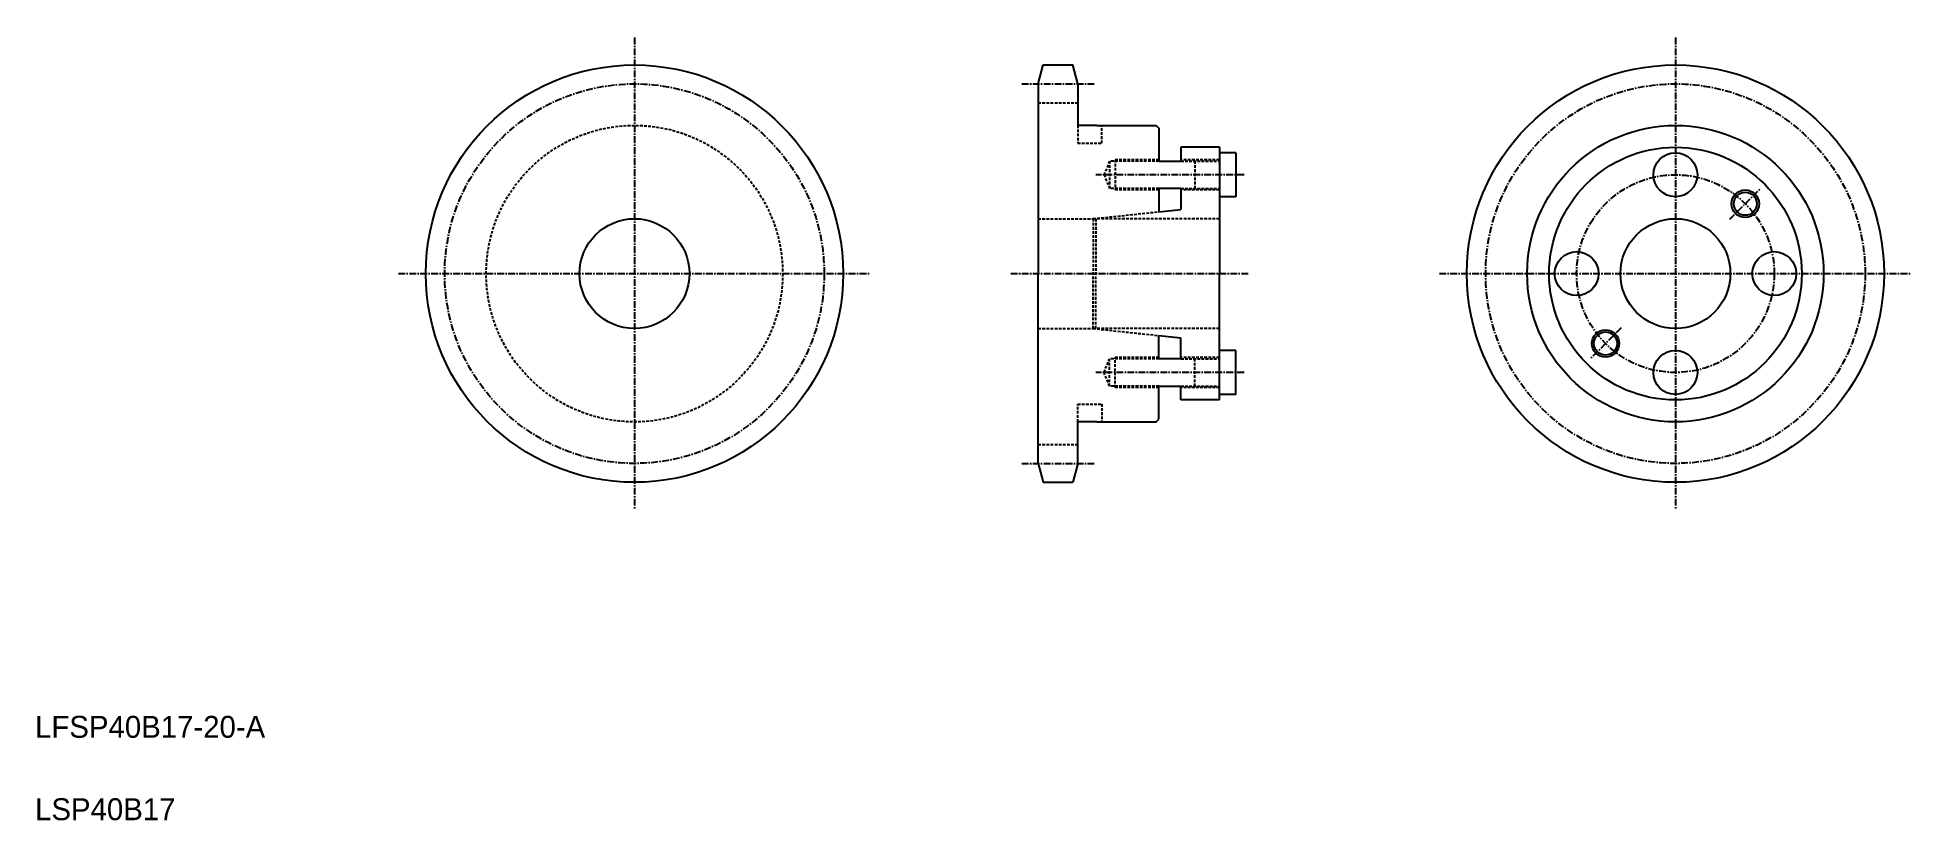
# Model space of a CAD drawing. Extents: x 10 to 352, y 10 to 153.
import ezdxf

# ---------------------------------------------------------------- set-up
doc = ezdxf.new("R2010")
doc.units = 0
doc.linetypes.add('CENTER', pattern=[2, 1.25, -0.25, 0.25, -0.25])
doc.linetypes.add('DASHED', pattern=[0.75, 0.5, -0.25])
doc.layers.get('0').update_dxf_attribs({"linetype": 'CONTINUOUS'})
doc.layers.add('CENTER', color=1, linetype='CENTER')

msp = doc.modelspace()

# ---------------------------------------------------------------- linework, layer by layer
at = {"color": 7, "linetype": 'CONTINUOUS'}
for p, q in [((192.71, 144.09), (193.63, 147.53)), ((193.63, 147.53), (198.99, 147.53)), ((199.91, 144.09), (198.99, 147.53)), ((192.71, 144.09), (192.71, 109.53)), ((199.91, 144.09), (199.91, 136.53)), ((203.41, 136.53), (199.91, 136.53)), ((203.41, 136.53), (214.21, 136.53)), ((214.21, 136.53), (214.71, 136.03)), ((214.71, 136.03), (214.71, 130.03)), ((214.71, 130.03), (218.71, 130.03)), ((225.71, 132.53), (218.71, 132.53)), ((218.71, 132.53), (218.71, 130.03)), ((225.71, 132.53), (225.71, 109.53)), ((228.71, 131.53), (225.71, 131.53)), ((228.71, 131.53), (228.71, 123.53)), ((218.71, 125.03), (214.71, 125.03)), ((214.71, 125.03), (214.71, 120.8)), ((218.71, 125.03), (218.71, 121.23)), ((228.71, 123.53), (225.71, 123.53)), ((214.71, 120.8), (218.71, 121.23)), ((192.71, 74.97), (192.71, 109.53)), ((225.71, 86.53), (225.71, 109.53)), ((214.71, 98.25), (218.71, 97.83)), ((214.71, 94.03), (214.71, 98.25)), ((218.71, 94.03), (218.71, 97.83)), ((218.71, 94.03), (214.71, 94.03)), ((228.71, 95.53), (225.71, 95.53)), ((228.71, 87.53), (228.71, 95.53)), ((214.71, 89.03), (218.71, 89.03)), ((214.71, 83.03), (214.71, 89.03)), ((218.71, 86.53), (218.71, 89.03)), ((225.71, 86.53), (218.71, 86.53)), ((228.71, 87.53), (225.71, 87.53)), ((203.41, 82.53), (199.91, 82.53)), ((199.91, 74.97), (199.91, 82.53)), ((203.41, 82.53), (214.21, 82.53)), ((214.21, 82.53), (214.71, 83.03)), ((192.71, 74.97), (193.63, 71.53)), ((199.91, 74.97), (198.99, 71.53)), ((193.63, 71.53), (198.99, 71.53))]:
    msp.add_line(p, q, dxfattribs=at)
at = {"color": 3, "linetype": 'DASHED'}
for p, q in [((192.71, 140.65), (199.91, 140.65)), ((199.91, 136.53), (199.91, 133.28)), ((199.91, 133.28), (204.31, 133.28)), ((204.31, 133.28), (204.31, 136.53)), ((205.71, 130.03), (204.71, 127.53)), ((205.71, 130.03), (205.71, 125.03)), ((214.71, 130.03), (205.71, 130.03)), ((206.71, 130.28), (206.71, 124.78)), ((214.71, 130.28), (206.71, 130.28)), ((225.71, 130.28), (218.71, 130.28)), ((218.71, 130.03), (225.71, 130.03)), ((221.21, 130.03), (221.21, 125.03)), ((204.71, 127.53), (205.71, 125.03)), ((214.71, 125.03), (205.71, 125.03)), ((214.71, 124.78), (206.71, 124.78)), ((218.71, 125.03), (225.71, 125.03)), ((225.71, 124.78), (218.71, 124.78)), ((192.71, 119.53), (202.71, 119.53)), ((202.71, 119.53), (214.71, 120.8)), ((225.71, 119.53), (202.71, 119.53)), ((202.71, 119.53), (202.71, 109.53)), ((203.21, 119.53), (203.21, 109.53)), ((202.71, 99.53), (202.71, 109.53)), ((203.21, 99.53), (203.21, 109.53)), ((192.71, 99.53), (202.71, 99.53)), ((225.71, 99.53), (202.71, 99.53)), ((202.71, 99.53), (214.71, 98.25)), ((204.71, 91.53), (205.71, 94.03)), ((205.71, 89.03), (205.71, 94.03)), ((214.71, 94.03), (205.71, 94.03)), ((206.71, 88.78), (206.71, 94.28)), ((214.71, 94.28), (206.71, 94.28)), ((225.71, 94.28), (218.71, 94.28)), ((218.71, 94.03), (225.71, 94.03)), ((221.21, 89.03), (221.21, 94.03)), ((205.71, 89.03), (204.71, 91.53)), ((214.71, 89.03), (205.71, 89.03)), ((214.71, 88.78), (206.71, 88.78)), ((218.71, 89.03), (225.71, 89.03)), ((225.71, 88.78), (218.71, 88.78)), ((199.91, 85.78), (204.31, 85.78)), ((199.91, 82.53), (199.91, 85.78)), ((204.31, 85.78), (204.31, 82.53)), ((192.71, 78.41), (199.91, 78.41))]:
    msp.add_line(p, q, dxfattribs=at)
at = {"color": 7, "linetype": 'CONTINUOUS'}
for centre, radius in [((119.17, 109.53), 38), ((308.77, 109.53), 38), ((308.77, 109.53), 27), ((308.77, 109.53), 23), ((308.77, 109.53), 23), ((308.77, 127.53), 4), ((321.5, 122.26), 2.1), ((119.17, 109.53), 10), ((308.77, 109.53), 10), ((290.77, 109.53), 4), ((326.77, 109.53), 4), ((296.04, 96.8), 2.1), ((308.77, 91.53), 4)]:
    msp.add_circle(centre, radius, dxfattribs=at)
at = {"color": 3, "linetype": 'DASHED'}
msp.add_circle((119.17, 109.53), 27, dxfattribs=at)
at = {"color": 3, "linetype": 'CONTINUOUS'}
for centre in [(321.5, 122.26), (296.04, 96.8)]:
    msp.add_circle(centre, 2.5, dxfattribs=at)
at = {"layer": 'CENTER', "color": 1, "linetype": 'CENTER'}
for p, q in [((119.17, 152.53), (119.17, 66.53)), ((308.77, 152.53), (308.77, 66.53)), ((189.71, 144.09), (202.91, 144.09)), ((230.21, 127.53), (203.21, 127.53)), ((318.67, 119.43), (324.33, 125.09)), ((76.17, 109.53), (162.17, 109.53)), ((187.71, 109.53), (231.18, 109.53)), ((265.77, 109.53), (351.77, 109.53)), ((298.87, 99.63), (293.22, 93.97)), ((230.21, 91.53), (203.21, 91.53)), ((189.71, 74.97), (202.91, 74.97))]:
    msp.add_line(p, q, dxfattribs=at)
for centre, radius in [((119.17, 109.53), 34.56), ((308.77, 109.53), 34.56), ((308.77, 109.53), 18)]:
    msp.add_circle(centre, radius, dxfattribs=at)

# ---------------------------------------------------------------- texts
at = {"color": 7, "linetype": 'CONTINUOUS'}
for s, p in [('LFSP40B17-20-A', (10, 25)), ('LSP40B17', (10, 10))]:
    msp.add_text(s, height=4, dxfattribs=at).set_placement(p)

doc.saveas('drawing.dxf')
